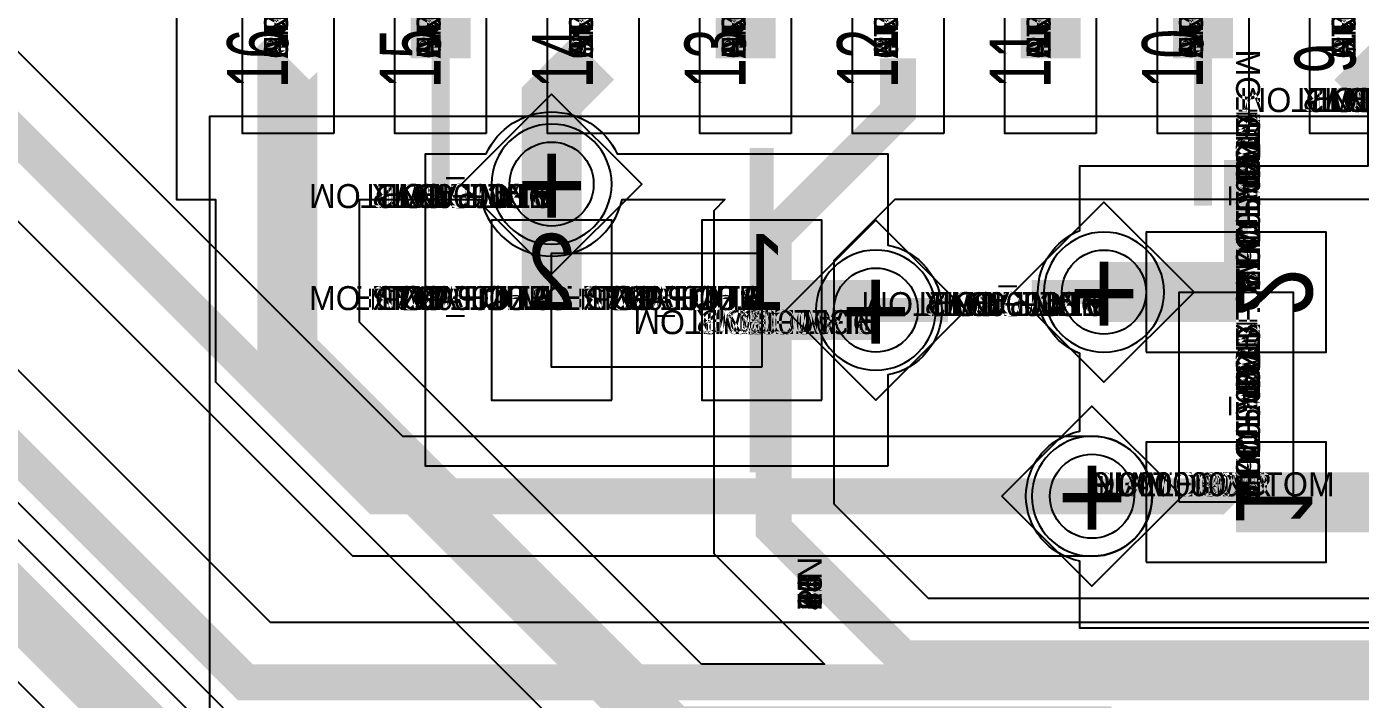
# Model space of a CAD drawing. Extents: x 0 to 323, y 0 to 320.
# Drawn here: x 25.94 to 37.05, y 165.01 to 170.62 of the extents above; entities that cross this region are included whole.
import ezdxf
from ezdxf.enums import TextEntityAlignment as Align

# ---------------------------------------------------------------- set-up
doc = ezdxf.new("R2010")
doc.units = 0
doc.header["$MEASUREMENT"] = 0
doc.layers.get('0').update_dxf_attribs({"linetype": 'CONTINUOUS'})
for name, color, linetype in [('CDN_FIGURES', 7, 'CONTINUOUS'), ('ETCH_BOTTOM', 7, 'CONTINUOUS'), ('ETCH_GND', 3, 'CONTINUOUS'), ('ETCH_INT1', 4, 'CONTINUOUS'), ('ETCH_INT2', 5, 'CONTINUOUS'), ('ETCH_PWR', 6, 'CONTINUOUS'), ('ETCH_TOP', 2, 'CONTINUOUS'), ('MANUFACTURING_NCLEGEND-1-6', 8, 'CONTINUOUS'), ('PACKAGE_GEOMETRY_ASSEMBLY_TOP', 11, 'CONTINUOUS'), ('PACKAGE_GEOMETRY_PIN_NUMBER', 9, 'CONTINUOUS')]:
    doc.layers.add(name, color=color, linetype=linetype)

# ---------------------------------------------------------------- blocks, each defined once
blk = doc.blocks.new('PAD_INFO')
for tag in ['SHAPE_TYPE', 'PAD_HEIGHT', 'PAD_LAYER', 'PAD_TYPE', 'PAD_WIDTH']:
    blk.add_attdef(tag, (0, 0), '', height=0.2)
at = {"flags": 2}
blk.add_attdef('CDN_TYPE', (0, 0), '', height=0.2, dxfattribs=at)
blk = doc.blocks.new('DRILL_INFO')
at = {"flags": 2}
blk.add_attdef('CDN_TYPE', (0, 0), '', height=0.2, dxfattribs=at)
for tag in ['FSHAPE', 'FCHAR', 'DRILL_HEIGHT', 'DIAMETER', 'PLATED', 'DRILL_WIDTH']:
    blk.add_attdef(tag, (0, 0), '', height=0.2)
blk = doc.blocks.new('VIA0700X0300')
at = {"layer": 'ETCH_BOTTOM'}
blk.add_circle((0, 0), 0.35, dxfattribs=at)
at = {"layer": 'ETCH_GND'}
blk.add_circle((0, 0), 0.35, dxfattribs=at)
at = {"layer": 'ETCH_INT1'}
blk.add_circle((0, 0), 0.35, dxfattribs=at)
at = {"layer": 'ETCH_INT2'}
blk.add_circle((0, 0), 0.35, dxfattribs=at)
at = {"layer": 'ETCH_PWR'}
blk.add_circle((0, 0), 0.35, dxfattribs=at)
at = {"layer": 'ETCH_TOP'}
blk.add_circle((0, 0), 0.35, dxfattribs=at)
ref = blk.add_blockref('PAD_INFO', (0, 0))
ref.add_attrib('PAD_LAYER', 'ETCH_TOP', (0, 0), dxfattribs={"height": 0.2})
ref.add_attrib('SHAPE_TYPE', 'NULL', (0, 0), dxfattribs={"height": 0.2})
ref.add_attrib('PAD_TYPE', 'ANTIPAD', (0, 0), dxfattribs={"height": 0.2})
ref.add_attrib('PAD_WIDTH', '0.000000', (0, 0), dxfattribs={"height": 0.2})
ref.add_attrib('PAD_HEIGHT', '0.000000', (0, 0), dxfattribs={"height": 0.2})
ref = blk.add_blockref('PAD_INFO', (0, 0))
ref.add_attrib('PAD_LAYER', 'ETCH_GND', (0, 0), dxfattribs={"height": 0.2})
ref.add_attrib('SHAPE_TYPE', 'NULL', (0, 0), dxfattribs={"height": 0.2})
ref.add_attrib('PAD_TYPE', 'ANTIPAD', (0, 0), dxfattribs={"height": 0.2})
ref.add_attrib('PAD_WIDTH', '0.000000', (0, 0), dxfattribs={"height": 0.2})
ref.add_attrib('PAD_HEIGHT', '0.000000', (0, 0), dxfattribs={"height": 0.2})
ref = blk.add_blockref('PAD_INFO', (0, 0))
ref.add_attrib('PAD_LAYER', 'ETCH_INT1', (0, 0), dxfattribs={"height": 0.2})
ref.add_attrib('SHAPE_TYPE', 'NULL', (0, 0), dxfattribs={"height": 0.2})
ref.add_attrib('PAD_TYPE', 'ANTIPAD', (0, 0), dxfattribs={"height": 0.2})
ref.add_attrib('PAD_WIDTH', '0.000000', (0, 0), dxfattribs={"height": 0.2})
ref.add_attrib('PAD_HEIGHT', '0.000000', (0, 0), dxfattribs={"height": 0.2})
ref = blk.add_blockref('PAD_INFO', (0, 0))
ref.add_attrib('PAD_LAYER', 'ETCH_INT2', (0, 0), dxfattribs={"height": 0.2})
ref.add_attrib('SHAPE_TYPE', 'NULL', (0, 0), dxfattribs={"height": 0.2})
ref.add_attrib('PAD_TYPE', 'ANTIPAD', (0, 0), dxfattribs={"height": 0.2})
ref.add_attrib('PAD_WIDTH', '0.000000', (0, 0), dxfattribs={"height": 0.2})
ref.add_attrib('PAD_HEIGHT', '0.000000', (0, 0), dxfattribs={"height": 0.2})
ref = blk.add_blockref('PAD_INFO', (0, 0))
ref.add_attrib('PAD_LAYER', 'ETCH_PWR', (0, 0), dxfattribs={"height": 0.2})
ref.add_attrib('SHAPE_TYPE', 'NULL', (0, 0), dxfattribs={"height": 0.2})
ref.add_attrib('PAD_TYPE', 'ANTIPAD', (0, 0), dxfattribs={"height": 0.2})
ref.add_attrib('PAD_WIDTH', '0.000000', (0, 0), dxfattribs={"height": 0.2})
ref.add_attrib('PAD_HEIGHT', '0.000000', (0, 0), dxfattribs={"height": 0.2})
ref = blk.add_blockref('PAD_INFO', (0, 0))
ref.add_attrib('PAD_LAYER', 'ETCH_BOTTOM', (0, 0), dxfattribs={"height": 0.2})
ref.add_attrib('SHAPE_TYPE', 'NULL', (0, 0), dxfattribs={"height": 0.2})
ref.add_attrib('PAD_TYPE', 'ANTIPAD', (0, 0), dxfattribs={"height": 0.2})
ref.add_attrib('PAD_WIDTH', '0.000000', (0, 0), dxfattribs={"height": 0.2})
ref.add_attrib('PAD_HEIGHT', '0.000000', (0, 0), dxfattribs={"height": 0.2})
ref = blk.add_blockref('PAD_INFO', (0, 0))
ref.add_attrib('PAD_LAYER', 'ETCH_TOP', (0, 0), dxfattribs={"height": 0.2})
ref.add_attrib('SHAPE_TYPE', 'NULL', (0, 0), dxfattribs={"height": 0.2})
ref.add_attrib('PAD_TYPE', 'THERMAL', (0, 0), dxfattribs={"height": 0.2})
ref.add_attrib('PAD_WIDTH', '0.000000', (0, 0), dxfattribs={"height": 0.2})
ref.add_attrib('PAD_HEIGHT', '0.000000', (0, 0), dxfattribs={"height": 0.2})
ref = blk.add_blockref('PAD_INFO', (0, 0))
ref.add_attrib('PAD_LAYER', 'ETCH_GND', (0, 0), dxfattribs={"height": 0.2})
ref.add_attrib('SHAPE_TYPE', 'NULL', (0, 0), dxfattribs={"height": 0.2})
ref.add_attrib('PAD_TYPE', 'THERMAL', (0, 0), dxfattribs={"height": 0.2})
ref.add_attrib('PAD_WIDTH', '0.000000', (0, 0), dxfattribs={"height": 0.2})
ref.add_attrib('PAD_HEIGHT', '0.000000', (0, 0), dxfattribs={"height": 0.2})
ref = blk.add_blockref('PAD_INFO', (0, 0))
ref.add_attrib('PAD_LAYER', 'ETCH_INT1', (0, 0), dxfattribs={"height": 0.2})
ref.add_attrib('SHAPE_TYPE', 'NULL', (0, 0), dxfattribs={"height": 0.2})
ref.add_attrib('PAD_TYPE', 'THERMAL', (0, 0), dxfattribs={"height": 0.2})
ref.add_attrib('PAD_WIDTH', '0.000000', (0, 0), dxfattribs={"height": 0.2})
ref.add_attrib('PAD_HEIGHT', '0.000000', (0, 0), dxfattribs={"height": 0.2})
ref = blk.add_blockref('PAD_INFO', (0, 0))
ref.add_attrib('PAD_LAYER', 'ETCH_INT2', (0, 0), dxfattribs={"height": 0.2})
ref.add_attrib('SHAPE_TYPE', 'NULL', (0, 0), dxfattribs={"height": 0.2})
ref.add_attrib('PAD_TYPE', 'THERMAL', (0, 0), dxfattribs={"height": 0.2})
ref.add_attrib('PAD_WIDTH', '0.000000', (0, 0), dxfattribs={"height": 0.2})
ref.add_attrib('PAD_HEIGHT', '0.000000', (0, 0), dxfattribs={"height": 0.2})
ref = blk.add_blockref('PAD_INFO', (0, 0))
ref.add_attrib('PAD_LAYER', 'ETCH_PWR', (0, 0), dxfattribs={"height": 0.2})
ref.add_attrib('SHAPE_TYPE', 'NULL', (0, 0), dxfattribs={"height": 0.2})
ref.add_attrib('PAD_TYPE', 'THERMAL', (0, 0), dxfattribs={"height": 0.2})
ref.add_attrib('PAD_WIDTH', '0.000000', (0, 0), dxfattribs={"height": 0.2})
ref.add_attrib('PAD_HEIGHT', '0.000000', (0, 0), dxfattribs={"height": 0.2})
ref = blk.add_blockref('PAD_INFO', (0, 0))
ref.add_attrib('PAD_LAYER', 'ETCH_BOTTOM', (0, 0), dxfattribs={"height": 0.2})
ref.add_attrib('SHAPE_TYPE', 'NULL', (0, 0), dxfattribs={"height": 0.2})
ref.add_attrib('PAD_TYPE', 'THERMAL', (0, 0), dxfattribs={"height": 0.2})
ref.add_attrib('PAD_WIDTH', '0.000000', (0, 0), dxfattribs={"height": 0.2})
ref.add_attrib('PAD_HEIGHT', '0.000000', (0, 0), dxfattribs={"height": 0.2})
ref = blk.add_blockref('PAD_INFO', (0, 0))
ref.add_attrib('PAD_LAYER', 'ETCH_TOP', (0, 0), dxfattribs={"height": 0.2})
ref.add_attrib('SHAPE_TYPE', 'CIRCLE', (0, 0), dxfattribs={"height": 0.2})
ref.add_attrib('PAD_TYPE', 'REGULAR', (0, 0), dxfattribs={"height": 0.2})
ref.add_attrib('PAD_WIDTH', '0.700000', (0, 0), dxfattribs={"height": 0.2})
ref.add_attrib('PAD_HEIGHT', '0.700000', (0, 0), dxfattribs={"height": 0.2})
ref = blk.add_blockref('PAD_INFO', (0, 0))
ref.add_attrib('PAD_LAYER', 'ETCH_GND', (0, 0), dxfattribs={"height": 0.2})
ref.add_attrib('SHAPE_TYPE', 'CIRCLE', (0, 0), dxfattribs={"height": 0.2})
ref.add_attrib('PAD_TYPE', 'REGULAR', (0, 0), dxfattribs={"height": 0.2})
ref.add_attrib('PAD_WIDTH', '0.700000', (0, 0), dxfattribs={"height": 0.2})
ref.add_attrib('PAD_HEIGHT', '0.700000', (0, 0), dxfattribs={"height": 0.2})
ref = blk.add_blockref('PAD_INFO', (0, 0))
ref.add_attrib('PAD_LAYER', 'ETCH_INT1', (0, 0), dxfattribs={"height": 0.2})
ref.add_attrib('SHAPE_TYPE', 'CIRCLE', (0, 0), dxfattribs={"height": 0.2})
ref.add_attrib('PAD_TYPE', 'REGULAR', (0, 0), dxfattribs={"height": 0.2})
ref.add_attrib('PAD_WIDTH', '0.700000', (0, 0), dxfattribs={"height": 0.2})
ref.add_attrib('PAD_HEIGHT', '0.700000', (0, 0), dxfattribs={"height": 0.2})
ref = blk.add_blockref('PAD_INFO', (0, 0))
ref.add_attrib('PAD_LAYER', 'ETCH_INT2', (0, 0), dxfattribs={"height": 0.2})
ref.add_attrib('SHAPE_TYPE', 'CIRCLE', (0, 0), dxfattribs={"height": 0.2})
ref.add_attrib('PAD_TYPE', 'REGULAR', (0, 0), dxfattribs={"height": 0.2})
ref.add_attrib('PAD_WIDTH', '0.700000', (0, 0), dxfattribs={"height": 0.2})
ref.add_attrib('PAD_HEIGHT', '0.700000', (0, 0), dxfattribs={"height": 0.2})
ref = blk.add_blockref('PAD_INFO', (0, 0))
ref.add_attrib('PAD_LAYER', 'ETCH_PWR', (0, 0), dxfattribs={"height": 0.2})
ref.add_attrib('SHAPE_TYPE', 'CIRCLE', (0, 0), dxfattribs={"height": 0.2})
ref.add_attrib('PAD_TYPE', 'REGULAR', (0, 0), dxfattribs={"height": 0.2})
ref.add_attrib('PAD_WIDTH', '0.700000', (0, 0), dxfattribs={"height": 0.2})
ref.add_attrib('PAD_HEIGHT', '0.700000', (0, 0), dxfattribs={"height": 0.2})
ref = blk.add_blockref('PAD_INFO', (0, 0))
ref.add_attrib('PAD_LAYER', 'ETCH_BOTTOM', (0, 0), dxfattribs={"height": 0.2})
ref.add_attrib('SHAPE_TYPE', 'CIRCLE', (0, 0), dxfattribs={"height": 0.2})
ref.add_attrib('PAD_TYPE', 'REGULAR', (0, 0), dxfattribs={"height": 0.2})
ref.add_attrib('PAD_WIDTH', '0.700000', (0, 0), dxfattribs={"height": 0.2})
ref.add_attrib('PAD_HEIGHT', '0.700000', (0, 0), dxfattribs={"height": 0.2})
ref = blk.add_blockref('DRILL_INFO', (0, 0))
ref.add_attrib('DIAMETER', '0.300000', (0, 0), dxfattribs={"height": 0.2})
ref.add_attrib('PLATED', 'PLATED', (0, 0), dxfattribs={"height": 0.2})
ref.add_attrib('FSHAPE', 'DIAMOND', (0, 0), dxfattribs={"height": 0.2})
ref.add_attrib('FCHAR', '+', (0, 0), dxfattribs={"height": 0.2})
ref.add_attrib('DRILL_WIDTH', '1.500000', (0, 0), dxfattribs={"height": 0.2})
ref.add_attrib('DRILL_HEIGHT', '1.500000', (0, 0), dxfattribs={"height": 0.2})
for tag in ['CDN_TYPE', 'PIN']:
    blk.add_attdef(tag, (0, 0), '', height=0.2)
at = {"flags": 2}
for tag in ['PSTKNAME', 'BBV']:
    blk.add_attdef(tag, (0, 0), '', height=0.2, dxfattribs=at)
blk = doc.blocks.new('FIGURE_DIAMOND')
at = {"layer": 'CDN_FIGURES'}
blk.add_lwpolyline([(-0.5, 0), (0, 0.5), (0.5, 0), (0, -0.5)], close=True, dxfattribs=at)
blk = doc.blocks.new('RC1000X1500TS')
at = {"layer": 'ETCH_TOP'}
blk.add_lwpolyline([(-0.5, -0.75), (-0.5, 0.75), (0.5, 0.75), (0.5, -0.75)], close=True, dxfattribs=at)
ref = blk.add_blockref('PAD_INFO', (0, 0))
ref.add_attrib('PAD_LAYER', 'ETCH_TOP', (0, 0), dxfattribs={"height": 0.2})
ref.add_attrib('SHAPE_TYPE', 'NULL', (0, 0), dxfattribs={"height": 0.2})
ref.add_attrib('PAD_TYPE', 'ANTIPAD', (0, 0), dxfattribs={"height": 0.2})
ref.add_attrib('PAD_WIDTH', '0.000000', (0, 0), dxfattribs={"height": 0.2})
ref.add_attrib('PAD_HEIGHT', '0.000000', (0, 0), dxfattribs={"height": 0.2})
ref = blk.add_blockref('PAD_INFO', (0, 0))
ref.add_attrib('PAD_LAYER', 'ETCH_GND', (0, 0), dxfattribs={"height": 0.2})
ref.add_attrib('SHAPE_TYPE', 'NULL', (0, 0), dxfattribs={"height": 0.2})
ref.add_attrib('PAD_TYPE', 'ANTIPAD', (0, 0), dxfattribs={"height": 0.2})
ref.add_attrib('PAD_WIDTH', '0.000000', (0, 0), dxfattribs={"height": 0.2})
ref.add_attrib('PAD_HEIGHT', '0.000000', (0, 0), dxfattribs={"height": 0.2})
ref = blk.add_blockref('PAD_INFO', (0, 0))
ref.add_attrib('PAD_LAYER', 'ETCH_INT1', (0, 0), dxfattribs={"height": 0.2})
ref.add_attrib('SHAPE_TYPE', 'NULL', (0, 0), dxfattribs={"height": 0.2})
ref.add_attrib('PAD_TYPE', 'ANTIPAD', (0, 0), dxfattribs={"height": 0.2})
ref.add_attrib('PAD_WIDTH', '0.000000', (0, 0), dxfattribs={"height": 0.2})
ref.add_attrib('PAD_HEIGHT', '0.000000', (0, 0), dxfattribs={"height": 0.2})
ref = blk.add_blockref('PAD_INFO', (0, 0))
ref.add_attrib('PAD_LAYER', 'ETCH_INT2', (0, 0), dxfattribs={"height": 0.2})
ref.add_attrib('SHAPE_TYPE', 'NULL', (0, 0), dxfattribs={"height": 0.2})
ref.add_attrib('PAD_TYPE', 'ANTIPAD', (0, 0), dxfattribs={"height": 0.2})
ref.add_attrib('PAD_WIDTH', '0.000000', (0, 0), dxfattribs={"height": 0.2})
ref.add_attrib('PAD_HEIGHT', '0.000000', (0, 0), dxfattribs={"height": 0.2})
ref = blk.add_blockref('PAD_INFO', (0, 0))
ref.add_attrib('PAD_LAYER', 'ETCH_PWR', (0, 0), dxfattribs={"height": 0.2})
ref.add_attrib('SHAPE_TYPE', 'NULL', (0, 0), dxfattribs={"height": 0.2})
ref.add_attrib('PAD_TYPE', 'ANTIPAD', (0, 0), dxfattribs={"height": 0.2})
ref.add_attrib('PAD_WIDTH', '0.000000', (0, 0), dxfattribs={"height": 0.2})
ref.add_attrib('PAD_HEIGHT', '0.000000', (0, 0), dxfattribs={"height": 0.2})
ref = blk.add_blockref('PAD_INFO', (0, 0))
ref.add_attrib('PAD_LAYER', 'ETCH_BOTTOM', (0, 0), dxfattribs={"height": 0.2})
ref.add_attrib('SHAPE_TYPE', 'NULL', (0, 0), dxfattribs={"height": 0.2})
ref.add_attrib('PAD_TYPE', 'ANTIPAD', (0, 0), dxfattribs={"height": 0.2})
ref.add_attrib('PAD_WIDTH', '0.000000', (0, 0), dxfattribs={"height": 0.2})
ref.add_attrib('PAD_HEIGHT', '0.000000', (0, 0), dxfattribs={"height": 0.2})
ref = blk.add_blockref('PAD_INFO', (0, 0))
ref.add_attrib('PAD_LAYER', 'ETCH_TOP', (0, 0), dxfattribs={"height": 0.2})
ref.add_attrib('SHAPE_TYPE', 'NULL', (0, 0), dxfattribs={"height": 0.2})
ref.add_attrib('PAD_TYPE', 'THERMAL', (0, 0), dxfattribs={"height": 0.2})
ref.add_attrib('PAD_WIDTH', '0.000000', (0, 0), dxfattribs={"height": 0.2})
ref.add_attrib('PAD_HEIGHT', '0.000000', (0, 0), dxfattribs={"height": 0.2})
ref = blk.add_blockref('PAD_INFO', (0, 0))
ref.add_attrib('PAD_LAYER', 'ETCH_GND', (0, 0), dxfattribs={"height": 0.2})
ref.add_attrib('SHAPE_TYPE', 'NULL', (0, 0), dxfattribs={"height": 0.2})
ref.add_attrib('PAD_TYPE', 'THERMAL', (0, 0), dxfattribs={"height": 0.2})
ref.add_attrib('PAD_WIDTH', '0.000000', (0, 0), dxfattribs={"height": 0.2})
ref.add_attrib('PAD_HEIGHT', '0.000000', (0, 0), dxfattribs={"height": 0.2})
ref = blk.add_blockref('PAD_INFO', (0, 0))
ref.add_attrib('PAD_LAYER', 'ETCH_INT1', (0, 0), dxfattribs={"height": 0.2})
ref.add_attrib('SHAPE_TYPE', 'NULL', (0, 0), dxfattribs={"height": 0.2})
ref.add_attrib('PAD_TYPE', 'THERMAL', (0, 0), dxfattribs={"height": 0.2})
ref.add_attrib('PAD_WIDTH', '0.000000', (0, 0), dxfattribs={"height": 0.2})
ref.add_attrib('PAD_HEIGHT', '0.000000', (0, 0), dxfattribs={"height": 0.2})
ref = blk.add_blockref('PAD_INFO', (0, 0))
ref.add_attrib('PAD_LAYER', 'ETCH_INT2', (0, 0), dxfattribs={"height": 0.2})
ref.add_attrib('SHAPE_TYPE', 'NULL', (0, 0), dxfattribs={"height": 0.2})
ref.add_attrib('PAD_TYPE', 'THERMAL', (0, 0), dxfattribs={"height": 0.2})
ref.add_attrib('PAD_WIDTH', '0.000000', (0, 0), dxfattribs={"height": 0.2})
ref.add_attrib('PAD_HEIGHT', '0.000000', (0, 0), dxfattribs={"height": 0.2})
ref = blk.add_blockref('PAD_INFO', (0, 0))
ref.add_attrib('PAD_LAYER', 'ETCH_PWR', (0, 0), dxfattribs={"height": 0.2})
ref.add_attrib('SHAPE_TYPE', 'NULL', (0, 0), dxfattribs={"height": 0.2})
ref.add_attrib('PAD_TYPE', 'THERMAL', (0, 0), dxfattribs={"height": 0.2})
ref.add_attrib('PAD_WIDTH', '0.000000', (0, 0), dxfattribs={"height": 0.2})
ref.add_attrib('PAD_HEIGHT', '0.000000', (0, 0), dxfattribs={"height": 0.2})
ref = blk.add_blockref('PAD_INFO', (0, 0))
ref.add_attrib('PAD_LAYER', 'ETCH_BOTTOM', (0, 0), dxfattribs={"height": 0.2})
ref.add_attrib('SHAPE_TYPE', 'NULL', (0, 0), dxfattribs={"height": 0.2})
ref.add_attrib('PAD_TYPE', 'THERMAL', (0, 0), dxfattribs={"height": 0.2})
ref.add_attrib('PAD_WIDTH', '0.000000', (0, 0), dxfattribs={"height": 0.2})
ref.add_attrib('PAD_HEIGHT', '0.000000', (0, 0), dxfattribs={"height": 0.2})
ref = blk.add_blockref('PAD_INFO', (0, 0))
ref.add_attrib('PAD_LAYER', 'ETCH_GND', (0, 0), dxfattribs={"height": 0.2})
ref.add_attrib('SHAPE_TYPE', 'NULL', (0, 0), dxfattribs={"height": 0.2})
ref.add_attrib('PAD_TYPE', 'REGULAR', (0, 0), dxfattribs={"height": 0.2})
ref.add_attrib('PAD_WIDTH', '0.000000', (0, 0), dxfattribs={"height": 0.2})
ref.add_attrib('PAD_HEIGHT', '0.000000', (0, 0), dxfattribs={"height": 0.2})
ref = blk.add_blockref('PAD_INFO', (0, 0))
ref.add_attrib('PAD_LAYER', 'ETCH_INT1', (0, 0), dxfattribs={"height": 0.2})
ref.add_attrib('SHAPE_TYPE', 'NULL', (0, 0), dxfattribs={"height": 0.2})
ref.add_attrib('PAD_TYPE', 'REGULAR', (0, 0), dxfattribs={"height": 0.2})
ref.add_attrib('PAD_WIDTH', '0.000000', (0, 0), dxfattribs={"height": 0.2})
ref.add_attrib('PAD_HEIGHT', '0.000000', (0, 0), dxfattribs={"height": 0.2})
ref = blk.add_blockref('PAD_INFO', (0, 0))
ref.add_attrib('PAD_LAYER', 'ETCH_INT2', (0, 0), dxfattribs={"height": 0.2})
ref.add_attrib('SHAPE_TYPE', 'NULL', (0, 0), dxfattribs={"height": 0.2})
ref.add_attrib('PAD_TYPE', 'REGULAR', (0, 0), dxfattribs={"height": 0.2})
ref.add_attrib('PAD_WIDTH', '0.000000', (0, 0), dxfattribs={"height": 0.2})
ref.add_attrib('PAD_HEIGHT', '0.000000', (0, 0), dxfattribs={"height": 0.2})
ref = blk.add_blockref('PAD_INFO', (0, 0))
ref.add_attrib('PAD_LAYER', 'ETCH_PWR', (0, 0), dxfattribs={"height": 0.2})
ref.add_attrib('SHAPE_TYPE', 'NULL', (0, 0), dxfattribs={"height": 0.2})
ref.add_attrib('PAD_TYPE', 'REGULAR', (0, 0), dxfattribs={"height": 0.2})
ref.add_attrib('PAD_WIDTH', '0.000000', (0, 0), dxfattribs={"height": 0.2})
ref.add_attrib('PAD_HEIGHT', '0.000000', (0, 0), dxfattribs={"height": 0.2})
ref = blk.add_blockref('PAD_INFO', (0, 0))
ref.add_attrib('PAD_LAYER', 'ETCH_BOTTOM', (0, 0), dxfattribs={"height": 0.2})
ref.add_attrib('SHAPE_TYPE', 'NULL', (0, 0), dxfattribs={"height": 0.2})
ref.add_attrib('PAD_TYPE', 'REGULAR', (0, 0), dxfattribs={"height": 0.2})
ref.add_attrib('PAD_WIDTH', '0.000000', (0, 0), dxfattribs={"height": 0.2})
ref.add_attrib('PAD_HEIGHT', '0.000000', (0, 0), dxfattribs={"height": 0.2})
ref = blk.add_blockref('DRILL_INFO', (0, 0))
ref.add_attrib('DIAMETER', '0.000000', (0, 0), dxfattribs={"height": 0.2})
ref.add_attrib('PLATED', 'PLATED', (0, 0), dxfattribs={"height": 0.2})
ref.add_attrib('FSHAPE', 'NULL', (0, 0), dxfattribs={"height": 0.2})
ref.add_attrib('DRILL_WIDTH', '0.000000', (0, 0), dxfattribs={"height": 0.2})
ref.add_attrib('DRILL_HEIGHT', '0.000000', (0, 0), dxfattribs={"height": 0.2})
ref = blk.add_blockref('PAD_INFO', (0, 0))
ref.add_attrib('PAD_LAYER', 'ETCH_TOP', (0, 0), dxfattribs={"height": 0.2})
ref.add_attrib('SHAPE_TYPE', 'RECTANGLE', (0, 0), dxfattribs={"height": 0.2})
ref.add_attrib('PAD_TYPE', 'REGULAR', (0, 0), dxfattribs={"height": 0.2})
ref.add_attrib('PAD_WIDTH', '1.000000', (0, 0), dxfattribs={"height": 0.2})
ref.add_attrib('PAD_HEIGHT', '1.500000', (0, 0), dxfattribs={"height": 0.2})
for tag in ['CDN_TYPE', 'PIN']:
    blk.add_attdef(tag, (0, 0), '', height=0.2)
at = {"flags": 2}
for tag in ['PSTKNAME', 'BBV']:
    blk.add_attdef(tag, (0, 0), '', height=0.2, dxfattribs=at)
blk = doc.blocks.new('F56')
at = {"layer": 'PACKAGE_GEOMETRY_ASSEMBLY_TOP'}
blk.add_lwpolyline([(0, -0.475), (1.75, -0.475), (1.75, 0.475), (0, 0.475)], close=True, dxfattribs=at)
at = {"layer": 'ETCH_TOP'}
ref = blk.add_blockref('RC1000X1500TS', (0, 0), dxfattribs=at)
ref.add_attrib('CDN_TYPE', 'PIN', (0, 0), dxfattribs={"height": 0.2})
ref.add_attrib('PIN', '1', (0, 0), dxfattribs={"height": 0.2})
ref = blk.add_blockref('RC1000X1500TS', (1.75, 0), dxfattribs=at)
ref.add_attrib('CDN_TYPE', 'PIN', (0, 0), dxfattribs={"height": 0.2})
ref.add_attrib('PIN', '2', (0, 0), dxfattribs={"height": 0.2})
at = {"flags": 2}
for tag in ['SYMBOL_TYPE', 'CDN_TYPE', 'REFDES']:
    blk.add_attdef(tag, (0, 0), '', height=0.2, dxfattribs=at)
blk = doc.blocks.new('RC1250X0760TS')
at = {"layer": 'ETCH_TOP'}
blk.add_lwpolyline([(-0.625, -0.38), (-0.625, 0.38), (0.625, 0.38), (0.625, -0.38)], close=True, dxfattribs=at)
ref = blk.add_blockref('PAD_INFO', (0, 0))
ref.add_attrib('PAD_LAYER', 'ETCH_TOP', (0, 0), dxfattribs={"height": 0.2})
ref.add_attrib('SHAPE_TYPE', 'NULL', (0, 0), dxfattribs={"height": 0.2})
ref.add_attrib('PAD_TYPE', 'ANTIPAD', (0, 0), dxfattribs={"height": 0.2})
ref.add_attrib('PAD_WIDTH', '0.000000', (0, 0), dxfattribs={"height": 0.2})
ref.add_attrib('PAD_HEIGHT', '0.000000', (0, 0), dxfattribs={"height": 0.2})
ref = blk.add_blockref('PAD_INFO', (0, 0))
ref.add_attrib('PAD_LAYER', 'ETCH_GND', (0, 0), dxfattribs={"height": 0.2})
ref.add_attrib('SHAPE_TYPE', 'NULL', (0, 0), dxfattribs={"height": 0.2})
ref.add_attrib('PAD_TYPE', 'ANTIPAD', (0, 0), dxfattribs={"height": 0.2})
ref.add_attrib('PAD_WIDTH', '0.000000', (0, 0), dxfattribs={"height": 0.2})
ref.add_attrib('PAD_HEIGHT', '0.000000', (0, 0), dxfattribs={"height": 0.2})
ref = blk.add_blockref('PAD_INFO', (0, 0))
ref.add_attrib('PAD_LAYER', 'ETCH_INT1', (0, 0), dxfattribs={"height": 0.2})
ref.add_attrib('SHAPE_TYPE', 'NULL', (0, 0), dxfattribs={"height": 0.2})
ref.add_attrib('PAD_TYPE', 'ANTIPAD', (0, 0), dxfattribs={"height": 0.2})
ref.add_attrib('PAD_WIDTH', '0.000000', (0, 0), dxfattribs={"height": 0.2})
ref.add_attrib('PAD_HEIGHT', '0.000000', (0, 0), dxfattribs={"height": 0.2})
ref = blk.add_blockref('PAD_INFO', (0, 0))
ref.add_attrib('PAD_LAYER', 'ETCH_INT2', (0, 0), dxfattribs={"height": 0.2})
ref.add_attrib('SHAPE_TYPE', 'NULL', (0, 0), dxfattribs={"height": 0.2})
ref.add_attrib('PAD_TYPE', 'ANTIPAD', (0, 0), dxfattribs={"height": 0.2})
ref.add_attrib('PAD_WIDTH', '0.000000', (0, 0), dxfattribs={"height": 0.2})
ref.add_attrib('PAD_HEIGHT', '0.000000', (0, 0), dxfattribs={"height": 0.2})
ref = blk.add_blockref('PAD_INFO', (0, 0))
ref.add_attrib('PAD_LAYER', 'ETCH_PWR', (0, 0), dxfattribs={"height": 0.2})
ref.add_attrib('SHAPE_TYPE', 'NULL', (0, 0), dxfattribs={"height": 0.2})
ref.add_attrib('PAD_TYPE', 'ANTIPAD', (0, 0), dxfattribs={"height": 0.2})
ref.add_attrib('PAD_WIDTH', '0.000000', (0, 0), dxfattribs={"height": 0.2})
ref.add_attrib('PAD_HEIGHT', '0.000000', (0, 0), dxfattribs={"height": 0.2})
ref = blk.add_blockref('PAD_INFO', (0, 0))
ref.add_attrib('PAD_LAYER', 'ETCH_BOTTOM', (0, 0), dxfattribs={"height": 0.2})
ref.add_attrib('SHAPE_TYPE', 'NULL', (0, 0), dxfattribs={"height": 0.2})
ref.add_attrib('PAD_TYPE', 'ANTIPAD', (0, 0), dxfattribs={"height": 0.2})
ref.add_attrib('PAD_WIDTH', '0.000000', (0, 0), dxfattribs={"height": 0.2})
ref.add_attrib('PAD_HEIGHT', '0.000000', (0, 0), dxfattribs={"height": 0.2})
ref = blk.add_blockref('PAD_INFO', (0, 0))
ref.add_attrib('PAD_LAYER', 'ETCH_TOP', (0, 0), dxfattribs={"height": 0.2})
ref.add_attrib('SHAPE_TYPE', 'NULL', (0, 0), dxfattribs={"height": 0.2})
ref.add_attrib('PAD_TYPE', 'THERMAL', (0, 0), dxfattribs={"height": 0.2})
ref.add_attrib('PAD_WIDTH', '0.000000', (0, 0), dxfattribs={"height": 0.2})
ref.add_attrib('PAD_HEIGHT', '0.000000', (0, 0), dxfattribs={"height": 0.2})
ref = blk.add_blockref('PAD_INFO', (0, 0))
ref.add_attrib('PAD_LAYER', 'ETCH_GND', (0, 0), dxfattribs={"height": 0.2})
ref.add_attrib('SHAPE_TYPE', 'NULL', (0, 0), dxfattribs={"height": 0.2})
ref.add_attrib('PAD_TYPE', 'THERMAL', (0, 0), dxfattribs={"height": 0.2})
ref.add_attrib('PAD_WIDTH', '0.000000', (0, 0), dxfattribs={"height": 0.2})
ref.add_attrib('PAD_HEIGHT', '0.000000', (0, 0), dxfattribs={"height": 0.2})
ref = blk.add_blockref('PAD_INFO', (0, 0))
ref.add_attrib('PAD_LAYER', 'ETCH_INT1', (0, 0), dxfattribs={"height": 0.2})
ref.add_attrib('SHAPE_TYPE', 'NULL', (0, 0), dxfattribs={"height": 0.2})
ref.add_attrib('PAD_TYPE', 'THERMAL', (0, 0), dxfattribs={"height": 0.2})
ref.add_attrib('PAD_WIDTH', '0.000000', (0, 0), dxfattribs={"height": 0.2})
ref.add_attrib('PAD_HEIGHT', '0.000000', (0, 0), dxfattribs={"height": 0.2})
ref = blk.add_blockref('PAD_INFO', (0, 0))
ref.add_attrib('PAD_LAYER', 'ETCH_INT2', (0, 0), dxfattribs={"height": 0.2})
ref.add_attrib('SHAPE_TYPE', 'NULL', (0, 0), dxfattribs={"height": 0.2})
ref.add_attrib('PAD_TYPE', 'THERMAL', (0, 0), dxfattribs={"height": 0.2})
ref.add_attrib('PAD_WIDTH', '0.000000', (0, 0), dxfattribs={"height": 0.2})
ref.add_attrib('PAD_HEIGHT', '0.000000', (0, 0), dxfattribs={"height": 0.2})
ref = blk.add_blockref('PAD_INFO', (0, 0))
ref.add_attrib('PAD_LAYER', 'ETCH_PWR', (0, 0), dxfattribs={"height": 0.2})
ref.add_attrib('SHAPE_TYPE', 'NULL', (0, 0), dxfattribs={"height": 0.2})
ref.add_attrib('PAD_TYPE', 'THERMAL', (0, 0), dxfattribs={"height": 0.2})
ref.add_attrib('PAD_WIDTH', '0.000000', (0, 0), dxfattribs={"height": 0.2})
ref.add_attrib('PAD_HEIGHT', '0.000000', (0, 0), dxfattribs={"height": 0.2})
ref = blk.add_blockref('PAD_INFO', (0, 0))
ref.add_attrib('PAD_LAYER', 'ETCH_BOTTOM', (0, 0), dxfattribs={"height": 0.2})
ref.add_attrib('SHAPE_TYPE', 'NULL', (0, 0), dxfattribs={"height": 0.2})
ref.add_attrib('PAD_TYPE', 'THERMAL', (0, 0), dxfattribs={"height": 0.2})
ref.add_attrib('PAD_WIDTH', '0.000000', (0, 0), dxfattribs={"height": 0.2})
ref.add_attrib('PAD_HEIGHT', '0.000000', (0, 0), dxfattribs={"height": 0.2})
ref = blk.add_blockref('PAD_INFO', (0, 0))
ref.add_attrib('PAD_LAYER', 'ETCH_TOP', (0, 0), dxfattribs={"height": 0.2})
ref.add_attrib('SHAPE_TYPE', 'RECTANGLE', (0, 0), dxfattribs={"height": 0.2})
ref.add_attrib('PAD_TYPE', 'REGULAR', (0, 0), dxfattribs={"height": 0.2})
ref.add_attrib('PAD_WIDTH', '1.250000', (0, 0), dxfattribs={"height": 0.2})
ref.add_attrib('PAD_HEIGHT', '0.760000', (0, 0), dxfattribs={"height": 0.2})
ref = blk.add_blockref('PAD_INFO', (0, 0))
ref.add_attrib('PAD_LAYER', 'ETCH_GND', (0, 0), dxfattribs={"height": 0.2})
ref.add_attrib('SHAPE_TYPE', 'NULL', (0, 0), dxfattribs={"height": 0.2})
ref.add_attrib('PAD_TYPE', 'REGULAR', (0, 0), dxfattribs={"height": 0.2})
ref.add_attrib('PAD_WIDTH', '0.000000', (0, 0), dxfattribs={"height": 0.2})
ref.add_attrib('PAD_HEIGHT', '0.000000', (0, 0), dxfattribs={"height": 0.2})
ref = blk.add_blockref('PAD_INFO', (0, 0))
ref.add_attrib('PAD_LAYER', 'ETCH_INT1', (0, 0), dxfattribs={"height": 0.2})
ref.add_attrib('SHAPE_TYPE', 'NULL', (0, 0), dxfattribs={"height": 0.2})
ref.add_attrib('PAD_TYPE', 'REGULAR', (0, 0), dxfattribs={"height": 0.2})
ref.add_attrib('PAD_WIDTH', '0.000000', (0, 0), dxfattribs={"height": 0.2})
ref.add_attrib('PAD_HEIGHT', '0.000000', (0, 0), dxfattribs={"height": 0.2})
ref = blk.add_blockref('PAD_INFO', (0, 0))
ref.add_attrib('PAD_LAYER', 'ETCH_INT2', (0, 0), dxfattribs={"height": 0.2})
ref.add_attrib('SHAPE_TYPE', 'NULL', (0, 0), dxfattribs={"height": 0.2})
ref.add_attrib('PAD_TYPE', 'REGULAR', (0, 0), dxfattribs={"height": 0.2})
ref.add_attrib('PAD_WIDTH', '0.000000', (0, 0), dxfattribs={"height": 0.2})
ref.add_attrib('PAD_HEIGHT', '0.000000', (0, 0), dxfattribs={"height": 0.2})
ref = blk.add_blockref('PAD_INFO', (0, 0))
ref.add_attrib('PAD_LAYER', 'ETCH_PWR', (0, 0), dxfattribs={"height": 0.2})
ref.add_attrib('SHAPE_TYPE', 'NULL', (0, 0), dxfattribs={"height": 0.2})
ref.add_attrib('PAD_TYPE', 'REGULAR', (0, 0), dxfattribs={"height": 0.2})
ref.add_attrib('PAD_WIDTH', '0.000000', (0, 0), dxfattribs={"height": 0.2})
ref.add_attrib('PAD_HEIGHT', '0.000000', (0, 0), dxfattribs={"height": 0.2})
ref = blk.add_blockref('PAD_INFO', (0, 0))
ref.add_attrib('PAD_LAYER', 'ETCH_BOTTOM', (0, 0), dxfattribs={"height": 0.2})
ref.add_attrib('SHAPE_TYPE', 'NULL', (0, 0), dxfattribs={"height": 0.2})
ref.add_attrib('PAD_TYPE', 'REGULAR', (0, 0), dxfattribs={"height": 0.2})
ref.add_attrib('PAD_WIDTH', '0.000000', (0, 0), dxfattribs={"height": 0.2})
ref.add_attrib('PAD_HEIGHT', '0.000000', (0, 0), dxfattribs={"height": 0.2})
ref = blk.add_blockref('DRILL_INFO', (0, 0))
ref.add_attrib('DIAMETER', '0.000000', (0, 0), dxfattribs={"height": 0.2})
ref.add_attrib('PLATED', 'PLATED', (0, 0), dxfattribs={"height": 0.2})
ref.add_attrib('FSHAPE', 'NULL', (0, 0), dxfattribs={"height": 0.2})
ref.add_attrib('DRILL_WIDTH', '0.000000', (0, 0), dxfattribs={"height": 0.2})
ref.add_attrib('DRILL_HEIGHT', '0.000000', (0, 0), dxfattribs={"height": 0.2})
for tag in ['CDN_TYPE', 'PIN']:
    blk.add_attdef(tag, (0, 0), '', height=0.2)
at = {"flags": 2}
for tag in ['PSTKNAME', 'BBV']:
    blk.add_attdef(tag, (0, 0), '', height=0.2, dxfattribs=at)
blk = doc.blocks.new('SO-16W')
at = {"layer": 'PACKAGE_GEOMETRY_ASSEMBLY_TOP'}
blk.add_lwpolyline([(-4.113, -5.1), (4.113, -5.1), (4.113, 5.1), (-4.113, 5.1)], close=True, dxfattribs=at)
at = {"layer": 'ETCH_TOP'}
ref = blk.add_blockref('RC1250X0760TS', (-4.726, 4.445), dxfattribs=at)
ref.add_attrib('CDN_TYPE', 'PIN', (0, 0), dxfattribs={"height": 0.2})
ref.add_attrib('PIN', '1', (0, 0), dxfattribs={"height": 0.2})
ref = blk.add_blockref('RC1250X0760TS', (4.596, 4.445), dxfattribs=at)
ref.add_attrib('CDN_TYPE', 'PIN', (0, 0), dxfattribs={"height": 0.2})
ref.add_attrib('PIN', '16', (0, 0), dxfattribs={"height": 0.2})
ref = blk.add_blockref('RC1250X0760TS', (-4.726, 3.175), dxfattribs=at)
ref.add_attrib('CDN_TYPE', 'PIN', (0, 0), dxfattribs={"height": 0.2})
ref.add_attrib('PIN', '2', (0, 0), dxfattribs={"height": 0.2})
ref = blk.add_blockref('RC1250X0760TS', (4.596, 3.175), dxfattribs=at)
ref.add_attrib('CDN_TYPE', 'PIN', (0, 0), dxfattribs={"height": 0.2})
ref.add_attrib('PIN', '15', (0, 0), dxfattribs={"height": 0.2})
ref = blk.add_blockref('RC1250X0760TS', (-4.726, 1.905), dxfattribs=at)
ref.add_attrib('CDN_TYPE', 'PIN', (0, 0), dxfattribs={"height": 0.2})
ref.add_attrib('PIN', '3', (0, 0), dxfattribs={"height": 0.2})
ref = blk.add_blockref('RC1250X0760TS', (4.596, 1.905), dxfattribs=at)
ref.add_attrib('CDN_TYPE', 'PIN', (0, 0), dxfattribs={"height": 0.2})
ref.add_attrib('PIN', '14', (0, 0), dxfattribs={"height": 0.2})
ref = blk.add_blockref('RC1250X0760TS', (-4.726, 0.635), dxfattribs=at)
ref.add_attrib('CDN_TYPE', 'PIN', (0, 0), dxfattribs={"height": 0.2})
ref.add_attrib('PIN', '4', (0, 0), dxfattribs={"height": 0.2})
ref = blk.add_blockref('RC1250X0760TS', (4.596, 0.635), dxfattribs=at)
ref.add_attrib('CDN_TYPE', 'PIN', (0, 0), dxfattribs={"height": 0.2})
ref.add_attrib('PIN', '13', (0, 0), dxfattribs={"height": 0.2})
ref = blk.add_blockref('RC1250X0760TS', (-4.726, -4.445), dxfattribs=at)
ref.add_attrib('CDN_TYPE', 'PIN', (0, 0), dxfattribs={"height": 0.2})
ref.add_attrib('PIN', '8', (0, 0), dxfattribs={"height": 0.2})
ref = blk.add_blockref('RC1250X0760TS', (-4.726, -1.905), dxfattribs=at)
ref.add_attrib('CDN_TYPE', 'PIN', (0, 0), dxfattribs={"height": 0.2})
ref.add_attrib('PIN', '6', (0, 0), dxfattribs={"height": 0.2})
ref = blk.add_blockref('RC1250X0760TS', (-4.726, -3.175), dxfattribs=at)
ref.add_attrib('CDN_TYPE', 'PIN', (0, 0), dxfattribs={"height": 0.2})
ref.add_attrib('PIN', '7', (0, 0), dxfattribs={"height": 0.2})
ref = blk.add_blockref('RC1250X0760TS', (-4.726, -0.635), dxfattribs=at)
ref.add_attrib('CDN_TYPE', 'PIN', (0, 0), dxfattribs={"height": 0.2})
ref.add_attrib('PIN', '5', (0, 0), dxfattribs={"height": 0.2})
ref = blk.add_blockref('RC1250X0760TS', (4.596, -4.445), dxfattribs=at)
ref.add_attrib('CDN_TYPE', 'PIN', (0, 0), dxfattribs={"height": 0.2})
ref.add_attrib('PIN', '9', (0, 0), dxfattribs={"height": 0.2})
ref = blk.add_blockref('RC1250X0760TS', (4.596, -0.635), dxfattribs=at)
ref.add_attrib('CDN_TYPE', 'PIN', (0, 0), dxfattribs={"height": 0.2})
ref.add_attrib('PIN', '12', (0, 0), dxfattribs={"height": 0.2})
ref = blk.add_blockref('RC1250X0760TS', (4.596, -3.175), dxfattribs=at)
ref.add_attrib('CDN_TYPE', 'PIN', (0, 0), dxfattribs={"height": 0.2})
ref.add_attrib('PIN', '10', (0, 0), dxfattribs={"height": 0.2})
ref = blk.add_blockref('RC1250X0760TS', (4.596, -1.905), dxfattribs=at)
ref.add_attrib('CDN_TYPE', 'PIN', (0, 0), dxfattribs={"height": 0.2})
ref.add_attrib('PIN', '11', (0, 0), dxfattribs={"height": 0.2})
at = {"flags": 2}
for tag in ['SYMBOL_TYPE', 'CDN_TYPE', 'REFDES']:
    blk.add_attdef(tag, (0, 0), '', height=0.2, dxfattribs=at)

msp = doc.modelspace()

# ---------------------------------------------------------------- linework, layer by layer
at = {"layer": 'ETCH_BOTTOM'}
for points in [[(37.313, 165.605), (34.713, 165.605), (34.713, 166.165, -0.831918), (34.713, 167.246), (34.713, 167.893, -0.683031), (34.713, 168.918), (34.713, 169.456), (37.113, 169.456), (37.113, 170.056), (37.465, 170.056, -0.698713), (38.487, 170.53), (38.837, 170.18, -0.065525), (38.932, 170.056), (39.713, 170.056), (39.713, 166.205), (37.711, 166.205), (37.561, 166.055), (37.313, 166.055)], [(33.113, 166.955), (29.263, 166.955), (29.263, 169.556), (29.767, 169.556, -0.641614), (30.858, 169.556), (33.113, 169.556), (33.113, 168.796, -0.831918), (33.113, 167.715)]]:
    msp.add_lwpolyline(points, format="xyb", close=True, dxfattribs=at)
for points in [[(32.063, 168.255, 0.2, 0.2, 0), (32.063, 169.606, 0.2, 0.2, 0)], [(36.013, 168.405, 0.2, 0.2, 0), (36.013, 169.506, 0.2, 0.2, 0)], [(30.313, 168.255, 0.5, 0.5, 0), (30.313, 169.305, 0.5, 0.5, 0)], [(36.013, 168.405, 0.5, 0.5, 0), (34.913, 168.405, 0.5, 0.5, 0)], [(32.063, 168.255, 0.5, 0.5, 0), (33.013, 168.255, 0.5, 0.5, 0)], [(34.312, 168.405, 0.2, 0.2, 0), (34.913, 168.405, 0.2, 0.2, 0)], [(32.063, 166.905, 0.2, 0.2, 0), (32.063, 168.255, 0.2, 0.2, 0)], [(33.013, 168.255, 0.2, 0.2, 0), (33.613, 168.255, 0.2, 0.2, 0)], [(36.013, 166.655, 0.5, 0.5, 0), (37.313, 166.655, 0.5, 0.5, 0), (37.913, 167.255, 0.5, 0.5, 0), (38.413, 167.255, 0.5, 0.5, 0)], [(34.813, 166.705, 0.3, 0.3, 0), (35.963, 166.705, 0.3, 0.3, 0), (36.013, 166.655, 0.3, 0.3, 0)]]:
    msp.add_lwpolyline(points, format="xyseb", dxfattribs=at)
at = {"layer": 'ETCH_GND'}
for points in [[(30.813, 169.305, 1), (29.813, 169.305, 1)], [(35.313, 166.705, 1), (34.313, 166.705, 1)]]:
    msp.add_lwpolyline(points, format="xyb", close=True, dxfattribs=at)
at = {"layer": 'ETCH_INT1'}
for points in [[(34.813, 166.205), (28.656, 166.205), (20.076, 174.785), (16.936, 174.785, -3.946266), (16.936, 175.786), (20.49, 175.786), (29.07, 167.206), (34.813, 167.206, -1), (34.813, 166.205)], [(51.67, 162.805), (40.356, 162.805), (38.506, 164.655), (27.556, 164.655), (19.966, 172.245), (16.936, 172.245, -3.946266), (16.936, 173.246), (20.38, 173.246), (27.97, 165.656), (38.92, 165.656), (40.77, 163.806), (51.256, 163.806), (53.609, 166.159, -1), (54.316, 165.452)], [(35.413, 168.405, 1), (34.413, 168.405, 1)], [(33.513, 168.255, 1), (32.513, 168.255, 1)]]:
    msp.add_lwpolyline(points, format="xyb", close=True, dxfattribs=at)
for points, format in [([(34.813, 166.705, 0.3, 0.3, 0), (28.863, 166.705, 0.3, 0.3, 0), (20.283, 175.285, 0.3, 0.3, 0), (16.013, 175.285, 0.3, 0.3, 0)], "xyseb"), ([(53.963, 165.805, 0.3, 0.3, 0), (51.463, 163.305, 0.3, 0.3, 0), (40.563, 163.305, 0.3, 0.3, 0), (38.713, 165.155, 0.3, 0.3, 0), (27.763, 165.155, 0.3, 0.3, 0), (20.173, 172.745, 0.3, 0.3, 0), (16.013, 172.745, 0.3, 0.3, 0)], "xyseb"), ([(66.37, 161.155), (53.336, 161.155), (52.836, 161.655), (34.256, 161.655), (33.106, 162.805), (26.806, 162.805), (19.906, 169.705), (16.936, 169.705, -3.946266), (16.936, 170.706), (20.32, 170.706), (27.22, 163.806), (33.52, 163.806), (34.345, 162.98, -9.823898), (34.488, 162.838), (34.67, 162.656), (53.25, 162.656), (53.369, 162.537, -0.915475), (54.29, 162.156), (65.956, 162.156)], "xyb")]:
    msp.add_lwpolyline(points, format=format, dxfattribs=at)
at = {"layer": 'ETCH_INT2'}
for points in [[(30.813, 169.305, 1), (29.813, 169.305, 1)], [(35.413, 168.405, 1), (34.413, 168.405, 1)], [(33.513, 168.255, 1), (32.513, 168.255, 1)], [(35.313, 166.705, 1), (34.313, 166.705, 1)]]:
    msp.add_lwpolyline(points, format="xyb", close=True, dxfattribs=at)
at = {"layer": 'ETCH_PWR'}
for points in [[(30.813, 169.305, 1), (29.813, 169.305, 1)], [(35.413, 168.405, 1), (34.413, 168.405, 1)], [(33.513, 168.255, 1), (32.513, 168.255, 1)], [(35.313, 166.705, 1), (34.313, 166.705, 1)]]:
    msp.add_lwpolyline(points, format="xyb", close=True, dxfattribs=at)
at = {"layer": 'ETCH_TOP'}
for points in [[(29.388, 161.029, 0.5, 0.5, 0), (29.388, 162.28, 0.5, 0.5, 0), (24.563, 167.105, 0.5, 0.5, 0), (24.563, 173.255, 0.5, 0.5, 0)], [(34.468, 170.351, 0.5, 0.5, 0), (34.468, 171.55, 0.5, 0.5, 0)], [(35.738, 170.351, 0.5, 0.5, 0), (35.738, 171.53, 0.5, 0.5, 0)], [(29.388, 170.351, 0.5, 0.5, 0), (29.388, 171.38, 0.5, 0.5, 0)], [(31.928, 170.351, 0.5, 0.5, 0), (31.928, 171.42, 0.5, 0.5, 0)], [(37.008, 161.029, 0.5, 0.5, 0), (37.008, 162.56, 0.5, 0.5, 0), (34.863, 164.705, 0.5, 0.5, 0), (31.313, 164.705, 0.5, 0.5, 0), (28.113, 167.905, 0.5, 0.5, 0), (28.113, 170.346, 0.5, 0.5, 0), (28.118, 170.351, 0.5, 0.5, 0)], [(30.313, 169.305, 0.5, 0.5, 0), (30.313, 170.006, 0.5, 0.5, 0), (30.658, 170.351, 0.5, 0.5, 0)], [(38.063, 170.105, 0.5, 0.5, 0), (37.254, 170.105, 0.5, 0.5, 0), (37.008, 170.351, 0.5, 0.5, 0)], [(41.313, 165.355, 0.3, 0.3, 0), (33.243, 165.355, 0.3, 0.3, 0), (32.163, 166.435, 0.3, 0.3, 0), (32.163, 168.875, 0.3, 0.3, 0), (33.198, 169.91, 0.3, 0.3, 0), (33.198, 170.351, 0.3, 0.3, 0)], [(29.388, 169.126, 0.15, 0.15, 0), (29.388, 170.351, 0.15, 0.15, 0)], [(35.738, 169.126, 0.15, 0.15, 0), (35.738, 170.351, 0.15, 0.15, 0)]]:
    msp.add_lwpolyline(points, format="xyseb", dxfattribs=at)
for points in [[(29.988, 162.205), (29.988, 162.529), (25.163, 167.354), (25.163, 172.205), (25.863, 172.205), (25.863, 171.255), (27.188, 171.255), (27.188, 169.176), (27.513, 169.176), (27.513, 167.657), (31.064, 164.105), (34.614, 164.105), (36.408, 162.312), (36.408, 162.205), (32.499, 162.205, 0.728353), (31.356, 162.205)], [(31.561, 165.306), (28.713, 168.154), (28.713, 169.176), (29.727, 169.176, 0.803673), (30.899, 169.176), (31.756, 169.176), (31.663, 169.083), (31.663, 166.228), (32.585, 165.306)], [(35.313, 166.705, 1), (34.313, 166.705, 1)]]:
    msp.add_lwpolyline(points, format="xyb", close=True, dxfattribs=at)
msp.add_lwpolyline([(37.938, 169.176), (33.171, 169.176), (32.663, 168.668), (32.663, 166.643), (33.45, 165.856), (40.538, 165.856)], dxfattribs=at)

# ---------------------------------------------------------------- block references
at = {"rotation": 90}
msp.add_blockref('SO-16W', (32.563, 165.755), dxfattribs=at)
at = {"xscale": -1, "rotation": 270}
msp.add_blockref('F56', (36.013, 166.655), dxfattribs=at)
at = {"xscale": -1}
msp.add_blockref('F56', (32.063, 168.255), dxfattribs=at)
at = {"layer": 'ETCH_TOP', "rotation": 180}
for p in [(38.063, 170.105), (30.313, 169.305), (34.913, 168.405), (33.013, 168.255)]:
    msp.add_blockref('VIA0700X0300', p, dxfattribs=at)
at = {"layer": 'ETCH_TOP'}
msp.add_blockref('VIA0700X0300', (34.813, 166.705), dxfattribs=at)
at = {"layer": 'MANUFACTURING_NCLEGEND-1-6', "xscale": 1.5, "yscale": 1.5}
for p in [(30.313, 169.305), (34.913, 168.405), (33.013, 168.255), (34.813, 166.705)]:
    msp.add_blockref('FIGURE_DIAMOND', p, dxfattribs=at)

# ---------------------------------------------------------------- texts
at = {"layer": 'MANUFACTURING_NCLEGEND-1-6'}
for p in [(30.313, 169.305), (34.913, 168.405), (33.013, 168.255), (34.813, 166.705)]:
    msp.add_text('+', height=0.75, dxfattribs=at).set_placement(p, align=Align.MIDDLE_CENTER)
at = {"layer": 'PACKAGE_GEOMETRY_PIN_NUMBER', "width": 0.649606}
for s, p in [('16', (28.118, 170.351)), ('15', (29.388, 170.351)), ('14', (30.658, 170.351)), ('13', (31.928, 170.351)), ('12', (33.198, 170.351)), ('11', (34.468, 170.351)), ('10', (35.738, 170.351)), ('9', (37.008, 170.351))]:
    msp.add_text(s, height=0.508, rotation=90, dxfattribs=at).set_placement(p, align=Align.CENTER)
at = {"layer": 'PACKAGE_GEOMETRY_PIN_NUMBER', "text_generation_flag": 2, "width": 0.88}
for s, p in [('2', (30.313, 168.255)), ('1', (32.063, 168.255))]:
    msp.add_text(s, height=0.635, dxfattribs=at).set_placement(p, align=Align.CENTER)
for s, p in [('2', (36.013, 168.405)), ('1', (36.013, 166.655))]:
    msp.add_text(s, height=0.635, rotation=270, dxfattribs=at).set_placement(p, align=Align.CENTER)

doc.saveas('drawing.dxf')
